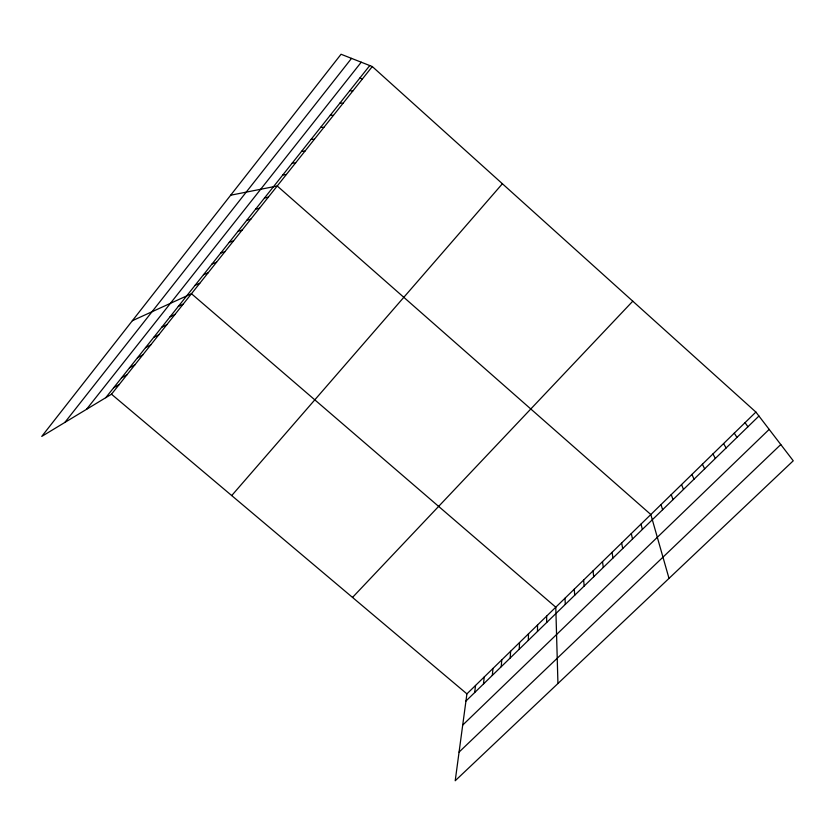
<?xml version="1.0" encoding="UTF-8"?>
<svg xmlns="http://www.w3.org/2000/svg" width="835" height="835" viewBox="0 0 835 835"><rect width="100%" height="100%" fill="white"/><g stroke="black" fill="none" stroke-linecap="round" stroke-linejoin="round"><path stroke-width="1.25" d="M537.479 631.469L537.542 624.997M528.325 640.372L528.503 633.807M519.234 649.212L519.537 642.553M510.206 657.99L510.613 651.248M501.23 666.716L501.762 659.88M492.326 675.39L492.963 668.459M483.475 684.001L484.227 676.987M474.677 692.549L475.543 685.452M755.894 412.072L466.911 693.864L455.211 780.746L793.25 460.795L755.894 412.072L372.285 66.549L341.056 54.254L41.75 436.413L111.493 394.214L372.285 66.549M64.848 422.437L351.535 58.377M86.527 409.327L361.242 62.197M105.763 397.69L369.769 65.558M231.712 495.572L502.399 183.742M352.516 597.422L632.784 301.185M465.94 701.045L758.942 416.039M462.705 725.083L769.171 429.399M459.073 752.084L780.788 444.544M113.602 387.826L119.248 384.476M121.493 377.9L127.056 374.664M129.435 367.901L134.915 364.791M137.441 357.829L142.827 354.844M145.499 347.694L150.801 344.834M153.609 337.486L158.827 334.752M161.781 327.205L166.906 324.606M170.006 316.862L175.037 314.388M178.293 306.435L183.23 304.097M132.358 320.713L191.476 293.732L555.786 607.202L557.947 683.51M195.035 285.372L199.774 283.295M203.5 274.725L208.145 272.784M212.027 263.996L216.568 262.211M220.607 253.203L225.043 251.554M229.26 242.327L233.591 240.814M237.965 231.368L242.192 230.011M246.732 220.336L250.855 219.125M255.573 209.22L259.581 208.155M264.465 198.02L268.369 197.123M230.658 195.213L277.22 185.996L650.83 514.527L669.012 578.394M282.741 175.037L286.405 174.452M292.114 163.243L295.663 162.825M301.56 151.354L304.994 151.104M311.079 139.382L314.388 139.299M320.671 127.317L323.855 127.4M330.336 115.157L333.395 115.418M340.085 102.903L343.008 103.342M349.896 90.545L352.694 91.172M359.791 78.104L362.453 78.907M111.493 394.214L466.911 693.864M745.039 422.667L747.92 426.768M734.268 433.167L736.981 437.404M723.569 443.604L726.116 447.967M712.954 453.958L715.345 458.446M702.412 464.239L704.646 468.852M691.944 474.437L694.031 479.186M681.558 484.571L683.489 489.435M671.236 494.623L673.02 499.622M660.996 504.611L662.635 509.726M641.029 524.088L642.376 529.421M631.302 533.575L632.512 539.024M621.637 543L622.712 548.553M612.034 552.353L612.973 558.02M602.494 561.652L603.308 567.424M593.027 570.889L593.716 576.766M583.623 580.054L584.176 586.034M574.282 589.166L574.71 595.251M565.003 598.215L565.305 604.394M546.633 616.126L546.695 622.503"/></g></svg>
